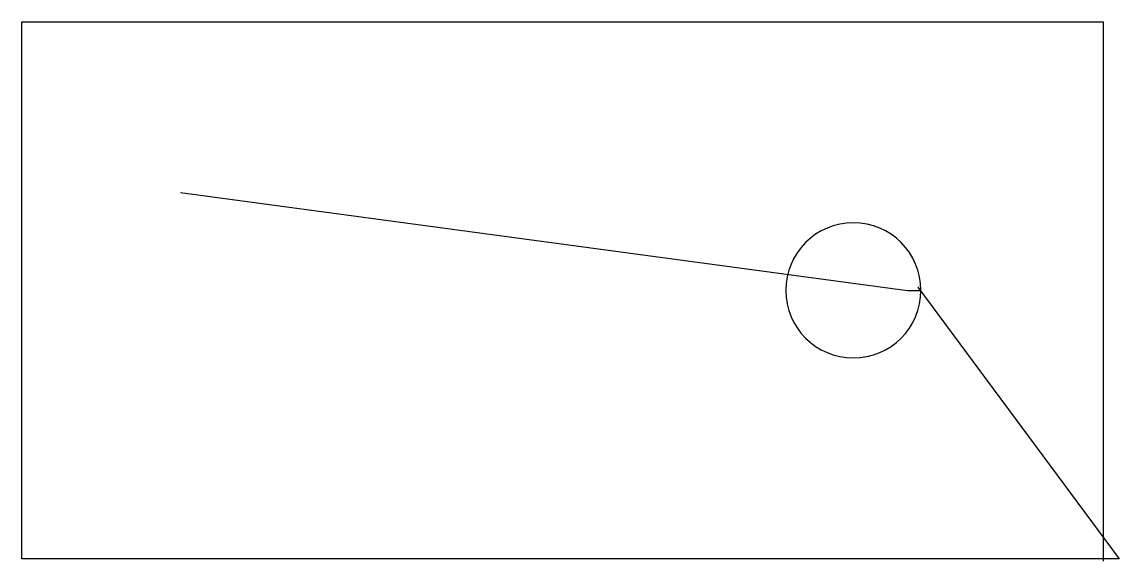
# Model space of a CAD drawing. Header units: metres. Extents: x 20 to 2456, y 15 to 1212.
import ezdxf

# ---------------------------------------------------------------- set-up
doc = ezdxf.new("R2010")
doc.units = ezdxf.units.M

msp = doc.modelspace()

# ---------------------------------------------------------------- linework, layer by layer
at = {"layer": 'TOOL_84'}
for p, q in [((20, 20.001), (20, 1211.501)), ((20, 1211.501), (2420.5, 1211.501)), ((2420.5, 1211.501), (2420.5, 20.001)), ((372.071, 833.27), (372.232, 833.109)), ((372.232, 833.109), (372.071, 833.27)), ((372.071, 833.27), (1985.75, 615.751)), ((1985.75, 615.751), (2015.75, 615.751)), ((2015.75, 615.751), (2008.679, 622.822)), ((2008.679, 622.822), (2455.5, 20.001)), ((2420.5, 20.001), (20, 20.001)), ((2455.5, 20.001), (2420.5, 20.001)), ((2420.5, 20.001), (2420.5, 15.001))]:
    msp.add_line(p, q, dxfattribs=at)
for start, end in [(0, 180), (180, 0)]:
    msp.add_arc((1865.75, 615.751), 150, start, end, dxfattribs=at)

doc.saveas('drawing.dxf')
